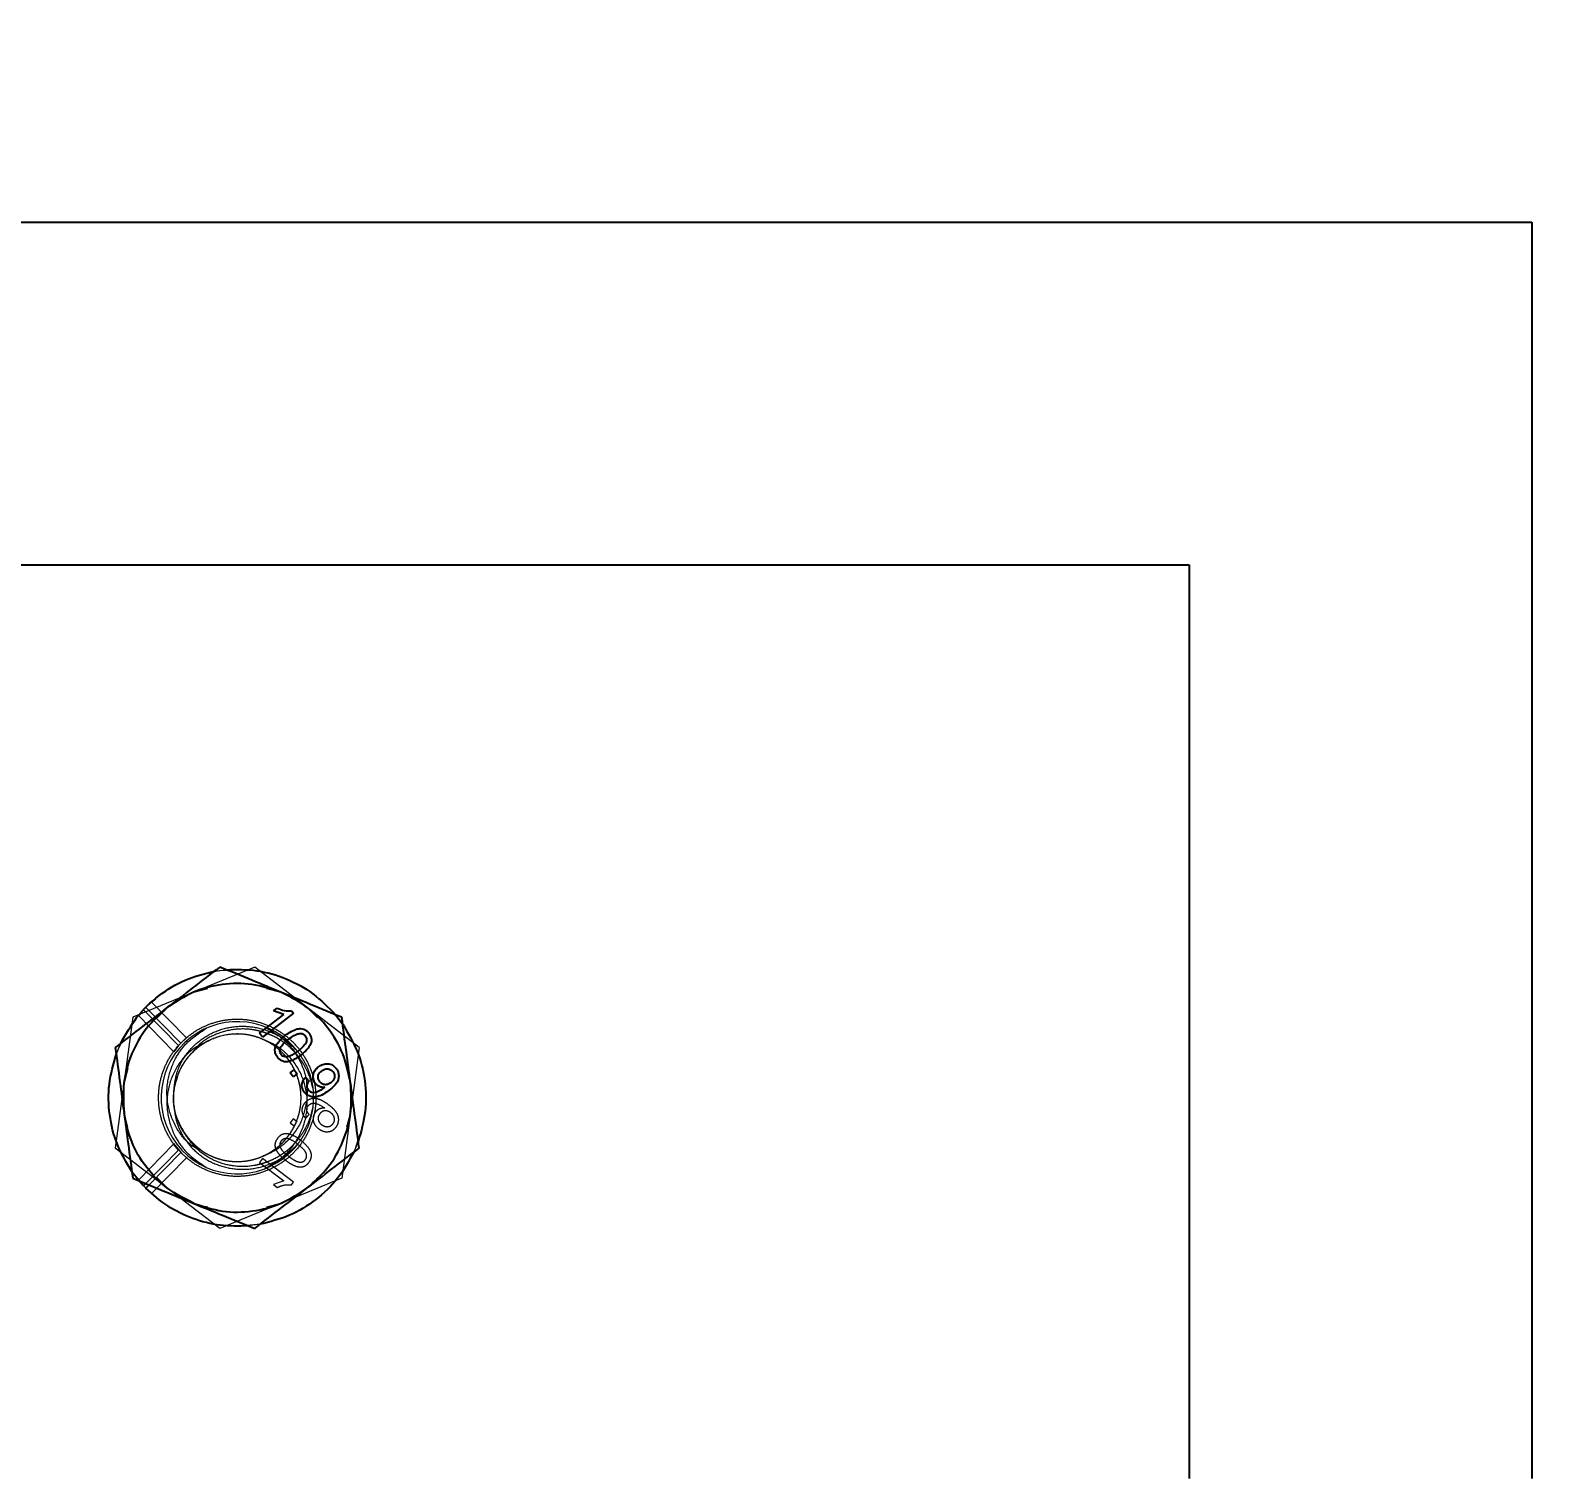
# Model space of a CAD drawing. Header units: millimetres. Extents: x 1293 to 41893, y 1011 to 26911.
# Drawn here: x 11552.3 to 11686, y 7202.8 to 7329.6 of the extents above; entities that cross this region are included whole.
import ezdxf

# ---------------------------------------------------------------- set-up
doc = ezdxf.new("R2010")
doc.units = ezdxf.units.MM
doc.header["$LTSCALE"] = 50
doc.linetypes.add('HIDDEN', pattern=[1.905, 1.27, -0.635])
doc.layers.add('CAPA_1', color=7, linetype='Continuous')
doc.layers.add('MAQUINAS', color=11, linetype='Continuous')
doc.styles.add('SLDTEXTSTYLE0', font='TXT', dxfattribs={"width": 0.75})
doc.dimstyles.new('SLDDIMSTYLE0', dxfattribs={"dimtxt": 100, "dimasz": 100, "dimexe": 0, "dimexo": 0.0625, "dimgap": 25, "dimtad": 2, "dimdec": 0, "dimlfac": 1.5, "dimrnd": 1e-09, "dimzin": 12, "dimdsep": 46, "dimtxsty": 'SLDTEXTSTYLE0', "dimsah": 1, "dimcen": 0.09, "dimadec": 0, "dimazin": 3, "dimtfac": 1, "dimtdec": 0, "dimtofl": 0, "dimtmove": 0, "dimatfit": 3, "dimfxl": 1, "dimfrac": 2, "dimtolj": 1, "dimtzin": 12, "dimarcsym": 0})

# ---------------------------------------------------------------- blocks, each defined once
blk = doc.blocks.new('_D_5')
at = {"layer": 'CAPA_1', "transparency": 16777216}
for p, q in [((11574.4, 7831.18), (17588.06, 7831.18)), ((17538.06, 7831.18), (17538.06, 4708.49)), ((16485.16, 4708.49), (17588.06, 4708.49))]:
    blk.add_line(p, q, dxfattribs=at)
for points in [[(17538.06, 7831.18), (17522.68, 7731.18), (17553.45, 7731.18)], [(17538.06, 4708.49), (17553.45, 4808.49), (17522.68, 4808.49)]]:
    blk.add_solid(points, dxfattribs=at)
at = {"layer": 'CAPA_1', "transparency": 16777216, "insert": (17409.15, 6122.06), "char_height": 100, "attachment_point": 1, "rotation": 90, "style": 'SLDTEXTSTYLE0'}
blk.add_mtext('4684', dxfattribs=at)
blk = doc.blocks.new('_D_15')
at = {"layer": 'CAPA_1', "transparency": 16777216}
for p, q in [((6530.12, 8742.38), (6530.12, 9415.65)), ((16745.16, 6492), (16745.16, 9415.65)), ((6530.12, 9365.65), (16745.16, 9365.65))]:
    blk.add_line(p, q, dxfattribs=at)
for points in [[(6530.12, 9365.65), (6630.12, 9350.26), (6630.12, 9381.03)], [(16745.16, 9365.65), (16645.16, 9381.03), (16645.16, 9350.26)]]:
    blk.add_solid(points, dxfattribs=at)
at = {"layer": 'CAPA_1', "transparency": 16777216, "insert": (11452.92, 9494.55), "char_height": 100, "attachment_point": 1, "style": 'SLDTEXTSTYLE0'}
blk.add_mtext('15323', dxfattribs=at)

msp = doc.modelspace()

# ---------------------------------------------------------------- linework, layer by layer
at = {"layer": 'MAQUINAS', "linetype": 'Continuous', "lineweight": 25}
for p, q in [((11457.0601601, 7312.8435736), (11683.7268267, 7312.8435736)), ((11683.7268267, 7312.8435736), (11683.7268267, 7202.8435736)), ((11451.1092887, 7282.8435736), (11653.7268267, 7282.8435736)), ((11653.7268267, 7282.8435736), (11653.7268267, 7202.8435736)), ((11572.3471309, 7241.8359953), (11574.4616859, 7243.4636933)), ((11575.3285153, 7243.5769087), (11572.614927, 7241.4880993)), ((11573.5795727, 7243.7819405), (11573.9002892, 7244.028815)), ((11574.4616859, 7243.4636933), (11573.5795727, 7243.7819405)), ((11575.1561216, 7243.8008667), (11575.3285153, 7243.5769087)), ((11572.614927, 7241.4880993), (11572.3471309, 7241.8359953)), ((11575.0250916, 7238.3570359), (11575.3729876, 7238.624832)), ((11575.2928877, 7238.00914), (11575.0250916, 7238.3570359)), ((11575.6407836, 7238.276936), (11575.2928877, 7238.00914)), ((11575.3729876, 7238.624832), (11575.6407836, 7238.276936)), ((11576.3823637, 7237.961319), (11576.6849494, 7237.6402027)), ((11577.9944417, 7237.0388996), (11578.0595041, 7237.091579)), ((11562.1951528, 7228.4632985), (11561.7465811, 7228.9697264)), ((11562.1951528, 7228.4632985), (11562.3884346, 7228.6612963)), ((11562.3909845, 7228.260317), (11562.6693261, 7228.5454501))]:
    msp.add_line(p, q, dxfattribs=at)
at = {"layer": 'MAQUINAS', "linetype": 'HIDDEN', "lineweight": 18}
for p, q in [((11571.9181827, 7247.6228082), (11561.2433968, 7243.2202773)), ((11567.8888459, 7247.0998635), (11568.6244944, 7247.2850493)), ((11568.3893219, 7247.2537224), (11569.4281829, 7247.3921073)), ((11568.8461446, 7247.314575), (11569.9689144, 7247.3740415)), ((11581.0682793, 7240.5794379), (11571.9181827, 7247.6228082)), ((11566.5807898, 7245.4215427), (11567.8274423, 7245.7535401)), ((11572.9595445, 7245.7535401), (11574.219562, 7245.4138537)), ((11562.3909845, 7244.0934968), (11562.8797218, 7244.5587791)), ((11562.8797218, 7244.5587791), (11563.2735518, 7244.8483422)), ((11565.9368288, 7241.4270801), (11562.8797218, 7244.5587791)), ((11561.2433968, 7243.2202773), (11559.7187075, 7231.774376)), ((11561.7465811, 7243.3840875), (11564.825721, 7240.229818)), ((11561.8799778, 7243.4828181), (11562.1951528, 7243.8905154)), ((11562.1951528, 7243.8905154), (11565.2522597, 7240.7588164)), ((11565.4443356, 7240.9656453), (11562.3909845, 7244.0934968)), ((11564.2245653, 7244.0265731), (11563.3829114, 7243.187489)), ((11576.493231, 7244.101123), (11577.4040754, 7243.187489)), ((11578.8069716, 7243.6157442), (11579.7408326, 7242.400596)), ((11578.9842112, 7243.4509781), (11579.6234866, 7242.6204906)), ((11559.7986041, 7239.9796512), (11560.1981897, 7240.9485237)), ((11559.9441828, 7240.3326349), (11560.4768982, 7241.3960519)), ((11565.2522597, 7240.7588164), (11564.8351616, 7240.1890732)), ((11565.9368288, 7241.4270801), (11565.4443356, 7240.9656453)), ((11566.0493115, 7241.5053336), (11565.9368288, 7241.4270801)), ((11568.3858729, 7241.3876672), (11568.258144, 7241.3216555)), ((11574.6118754, 7241.3170203), (11574.4599852, 7241.4597177)), ((11581.0682793, 7240.5794379), (11579.54359, 7229.1335366)), ((11559.6900502, 7239.5061077), (11559.8685125, 7240.1491578)), ((11560.8168602, 7238.7429581), (11560.4810521, 7237.4973266)), ((11579.9701266, 7238.7429581), (11580.2759677, 7237.5945223)), ((11576.8319158, 7234.5717367), (11577.0029737, 7235.3104701)), ((11577.9944417, 7235.3149143), (11578.0595041, 7235.2622349)), ((11560.8168602, 7233.6108558), (11560.4810286, 7234.8719062)), ((11575.2928877, 7234.3446739), (11575.0250916, 7233.996778)), ((11575.0250916, 7233.996778), (11575.3729876, 7233.7289819)), ((11575.6407836, 7234.0768778), (11575.2928877, 7234.3446739)), ((11576.3823637, 7234.3924949), (11576.6849494, 7234.7136112)), ((11580.3059347, 7234.8564872), (11579.9701266, 7233.6108558)), ((11565.874019, 7232.961592), (11566.1913139, 7232.5190956)), ((11580.9883828, 7232.3741627), (11580.5887971, 7231.4052902)), ((11581.1085682, 7232.8984468), (11580.7572637, 7231.8137698)), ((11568.8688041, 7224.7310057), (11559.7187075, 7231.774376)), ((11561.7465811, 7228.9697264), (11564.825721, 7232.1239959)), ((11562.3884346, 7228.6612963), (11565.2522597, 7231.5949975)), ((11565.4443356, 7231.3881686), (11562.6693261, 7228.5454501)), ((11564.8026573, 7232.1630695), (11565.5473008, 7231.3004024)), ((11565.2522597, 7231.5949975), (11564.825721, 7232.1239959)), ((11574.2355891, 7230.7680204), (11574.660821, 7231.0717543)), ((11580.6740711, 7231.6120533), (11580.3160689, 7230.9673646)), ((11562.4508586, 7228.2117789), (11561.1431676, 7229.7714247)), ((11561.7465811, 7228.9697264), (11561.1635002, 7229.7333233)), ((11565.9368288, 7230.9267338), (11562.8797218, 7227.7950348)), ((11572.614927, 7230.8657145), (11572.3471309, 7230.5178186)), ((11572.3471309, 7230.5178186), (11574.4616859, 7228.8901206)), ((11575.3285153, 7228.7769052), (11572.614927, 7230.8657145)), ((11564.2937558, 7228.2526908), (11563.3829114, 7229.1663249)), ((11579.54359, 7229.1335366), (11568.8688041, 7224.7310057)), ((11574.4616859, 7228.8901206), (11573.5795727, 7228.5718734)), ((11573.5795727, 7228.5718734), (11573.9002892, 7228.3249989)), ((11575.1561216, 7228.5529472), (11575.3285153, 7228.7769052)), ((11574.206197, 7226.9322711), (11572.9595445, 7226.6002738)), ((11572.4615175, 7225.1197214), (11570.9194756, 7224.9721302)), ((11572.3976649, 7225.1000915), (11571.358804, 7224.9617065)), ((11683.7268267, 7109.5102403), (11683.7268267, 7202.8435736))]:
    msp.add_line(p, q, dxfattribs=at)
msp.add_arc((11570.3934934, 7236.1769069), 6.6666667, 37.587605897, 307.587605897, dxfattribs=at)
at = {"layer": 'MAQUINAS', "linetype": 'Continuous', "lineweight": 25}
for points in [[(11560.1981897, 7240.9485237), (11560.6335157, 7241.7334687), (11561.5041677, 7243.3033588), (11563.4701112, 7245.171126), (11565.7787199, 7246.5937343), (11567.5191212, 7247.0337264), (11568.3893219, 7247.2537224)], [(11569.4281829, 7247.3921073), (11570.3256282, 7247.4075765), (11572.1205189, 7247.4385147), (11574.7210245, 7246.6698413), (11577.1073438, 7245.3818317), (11578.3585887, 7244.094596), (11578.9842112, 7243.4509781)], [(11574.206197, 7245.4215427), (11573.3737638, 7245.6934749), (11571.7088973, 7246.2373392), (11569.0597808, 7246.1891388), (11566.4904219, 7245.5421948), (11565.0259778, 7244.5814803), (11564.2937558, 7244.101123)], [(11580.3059347, 7237.4973266), (11580.1252182, 7238.354201), (11579.7637853, 7240.0679499), (11578.3974842, 7242.3380519), (11576.5525349, 7244.23971), (11574.9883096, 7245.0275985), (11574.206197, 7245.4215427)], [(11564.2937558, 7244.101123), (11563.642039, 7243.5161808), (11562.3386054, 7242.3462963), (11561.05579, 7240.0279938), (11560.3313804, 7237.4793918), (11560.4311616, 7235.7307888), (11560.4810521, 7234.8564872)], [(11579.6234866, 7242.6204906), (11580.0856059, 7241.8510147), (11581.0098446, 7240.3120629), (11581.6444067, 7237.6756223), (11581.7221173, 7234.9650044), (11581.2329609, 7233.2377766), (11580.9883828, 7232.3741627)], [(11561.1635002, 7229.7333233), (11560.7013809, 7230.5027992), (11559.7771422, 7232.041751), (11559.1425801, 7234.6781916), (11559.0648695, 7237.3888095), (11559.5540259, 7239.1160373), (11559.7986041, 7239.9796512)], [(11576.493231, 7228.2526908), (11577.1449478, 7228.8376331), (11578.4483814, 7230.0075176), (11579.7311969, 7232.32582), (11580.4556064, 7234.8744221), (11580.3558252, 7236.6230251), (11580.3059347, 7237.4973266)], [(11566.5807898, 7226.9322711), (11565.7986772, 7227.3262154), (11564.2344519, 7228.1141039), (11562.3895026, 7230.015762), (11561.0232015, 7232.285864), (11560.6617686, 7233.9996128), (11560.4810521, 7234.8564872)], [(11580.5887971, 7231.4052902), (11580.1534711, 7230.6203452), (11579.2828191, 7229.0504551), (11577.3168756, 7227.1826879), (11575.0082669, 7225.7600796), (11573.2678656, 7225.3200875), (11572.3976649, 7225.1000915)], [(11571.358804, 7224.9617065), (11570.5346298, 7224.9428551), (11568.8862814, 7224.9051521), (11566.4803318, 7225.5383283), (11564.2375435, 7226.6150857), (11563.0065041, 7227.7119066), (11562.3909845, 7228.260317)], [(11566.5807898, 7226.9322711), (11567.413223, 7226.660339), (11569.0780895, 7226.1164747), (11571.727206, 7226.1646751), (11574.2965649, 7226.811619), (11575.761009, 7227.7723336), (11576.493231, 7228.2526908)]]:
    msp.add_open_spline(points, degree=3, dxfattribs=at)
for points, knots in [([(11568.8688041, 7247.6228082), (11568.0691424, 7247.0072613), (11566.568194, 7245.8518926), (11565.0180351, 7244.6586437), (11564.2937558, 7244.101123)], [0, 0, 0, 0, 0.5327709195, 1, 1, 1, 1]), ([(11574.206197, 7245.4215427), (11573.3612304, 7245.7700267), (11571.552767, 7246.5158792), (11569.8017141, 7247.2380543), (11568.8688041, 7247.6228082)], [0, 0, 0, 0, 0.4672290805, 1, 1, 1, 1]), ([(11579.54359, 7243.2202773), (11578.61068, 7243.6050311), (11576.8596271, 7244.3272062), (11575.0511637, 7245.0730587), (11574.206197, 7245.4215427)], [0, 0, 0, 0, 0.5327709195, 1, 1, 1, 1]), ([(11564.2937558, 7244.101123), (11563.5694765, 7243.5436024), (11562.0193175, 7242.3503535), (11560.5183691, 7241.1949847), (11559.7187075, 7240.5794379)], [0, 0, 0, 0, 0.4672290805, 1, 1, 1, 1]), ([(11573.9002892, 7244.028815), (11574.1011689, 7243.9422677), (11574.5022338, 7243.7694725), (11574.9384107, 7243.790414), (11575.1561216, 7243.8008667)], [0, 0, 0, 0, 0.5008657323, 1, 1, 1, 1]), ([(11580.3059347, 7237.4973266), (11580.1852473, 7238.4033312), (11579.9269429, 7240.3424327), (11579.6768384, 7242.2199765), (11579.54359, 7243.2202773)], [0, 0, 0, 0, 0.4672290805, 1, 1, 1, 1]), ([(11574.6227294, 7241.6485375), (11574.7793943, 7241.7625139), (11575.0923377, 7241.9901856), (11575.5436953, 7242.1966551), (11575.9312146, 7242.2485662), (11576.2213882, 7242.1992668), (11576.476449, 7242.0574458), (11576.6037713, 7241.9108164), (11576.6674957, 7241.837429)], [0, 0, 0, 0, 0.2504817087, 0.5003455958, 0.6317049057, 0.7502211388, 0.8749866995, 1, 1, 1, 1]), ([(11574.8916126, 7241.3014784), (11575.0443518, 7241.4126885), (11575.2734473, 7241.5794939), (11575.6091283, 7241.7603706), (11575.7949343, 7241.7988445), (11575.887715, 7241.8180562)], [0, 0, 0, 0, 0.5003723119, 0.7505151407, 1, 1, 1, 1]), ([(11575.887715, 7241.8180562), (11575.9322118, 7241.8164463), (11576.0211767, 7241.8132276), (11576.1491911, 7241.7718283), (11576.2642357, 7241.701425), (11576.3223819, 7241.6339575), (11576.3514603, 7241.6002177)], [0, 0, 0, 0, 0.2501584562, 0.5001555724, 0.7500324303, 1, 1, 1, 1]), ([(11576.6674957, 7241.837429), (11576.7217034, 7241.7567672), (11576.8300745, 7241.5955097), (11576.9038843, 7241.3088636), (11576.8801709, 7241.0141647), (11576.6326405, 7240.4824365), (11576.2597169, 7240.1637354), (11575.9617097, 7239.9090578)], [0, 0, 0, 0, 0.12537334802, 0.25064373861, 0.37569751501, 0.50111317472, 1, 1, 1, 1]), ([(11559.7187075, 7240.5794379), (11559.8519559, 7239.5791371), (11560.1020603, 7237.7015933), (11560.3603648, 7235.7624918), (11560.4810521, 7234.8564872)], [0, 0, 0, 0, 0.5327709195, 1, 1, 1, 1]), ([(11573.9191178, 7239.7218401), (11573.8401359, 7239.8438028), (11573.7215118, 7240.0269805), (11573.6900958, 7240.2795923), (11573.6939438, 7240.4232119), (11573.7073362, 7240.4938747), (11573.7140323, 7240.5292055)], [0, 0, 0, 0, 0.4987953461, 0.7491482596, 0.8745764119, 1, 1, 1, 1]), ([(11573.7140323, 7240.5292055), (11573.7586378, 7240.6431323), (11573.847914, 7240.8711521), (11574.1532147, 7241.2583351), (11574.4349315, 7241.4924632), (11574.6227294, 7241.6485375)], [0, 0, 0, 0, 0.249753552, 0.499871473, 1, 1, 1, 1]), ([(11574.2322241, 7239.9628565), (11574.1952534, 7240.0226013), (11574.1212916, 7240.1421239), (11574.1140578, 7240.3565989), (11574.1618938, 7240.5617749), (11574.3980383, 7240.9114773), (11574.6722684, 7241.1281622), (11574.8916126, 7241.3014784)], [0, 0, 0, 0, 0.1246963828, 0.2494616582, 0.3744323466, 0.4996371137, 1, 1, 1, 1]), ([(11576.3514603, 7241.6002177), (11576.3889698, 7241.5406584), (11576.463987, 7241.4215426), (11576.4752591, 7241.2062647), (11576.4236728, 7241.0013955), (11576.1913712, 7240.648679), (11575.9155924, 7240.431505), (11575.6950008, 7240.2577906)], [0, 0, 0, 0, 0.1247447425, 0.2494837578, 0.3744708184, 0.4996480989, 1, 1, 1, 1]), ([(11575.9617097, 7239.9090578), (11575.8052421, 7239.7950803), (11575.4926843, 7239.5674001), (11575.0453065, 7239.3640692), (11574.6591105, 7239.3102948), (11574.3681084, 7239.3567122), (11574.1096822, 7239.5017297), (11573.9826794, 7239.6484236), (11573.9191178, 7239.7218401)], [0, 0, 0, 0, 0.2504758129, 0.50034735438, 0.62576834083, 0.75017618309, 0.87496969665, 1, 1, 1, 1]), ([(11575.6950008, 7240.2577906), (11575.4713566, 7240.0898913), (11575.1917563, 7239.8799833), (11574.7932157, 7239.7426537), (11574.5825822, 7239.7473587), (11574.3777039, 7239.810751), (11574.2807034, 7239.9121693), (11574.2322241, 7239.9628565)], [0, 0, 0, 0, 0.5004095025, 0.6256126137, 0.7505796735, 0.875343692, 1, 1, 1, 1]), ([(11577.5074458, 7238.8827647), (11577.6286434, 7238.9635006), (11577.8112403, 7239.0851377), (11578.0952018, 7239.1524718), (11578.314117, 7239.1586482), (11578.5275762, 7239.1195424), (11578.7989749, 7239.0105365), (11578.9484512, 7238.8510362), (11579.0483701, 7238.7444167)], [0, 0, 0, 0, 0.2498688585, 0.3764535287, 0.5003476657, 0.6272386366, 0.7508240847, 1, 1, 1, 1]), ([(11576.2635887, 7236.6761198), (11576.1976059, 7236.7764766), (11576.0983864, 7236.9273849), (11576.0477026, 7237.1628949), (11576.0473573, 7237.4014878), (11576.1426621, 7237.6943131), (11576.3023791, 7237.8722234), (11576.3823637, 7237.961319)], [0, 0, 0, 0, 0.24985949056, 0.37571839091, 0.50048100198, 0.74984623285, 1, 1, 1, 1]), ([(11577.2268181, 7237.4400821), (11577.1879601, 7237.496743), (11577.1102703, 7237.6100264), (11577.0451829, 7237.8064107), (11577.023921, 7238.0118933), (11577.0478779, 7238.216928), (11577.1121278, 7238.4141052), (11577.2479801, 7238.6547869), (11577.4038681, 7238.7917568), (11577.5074458, 7238.8827647)], [0, 0, 0, 0, 0.1250740585, 0.2500636243, 0.3732612247, 0.5001992382, 0.6242961009, 0.7503685137, 1, 1, 1, 1]), ([(11577.6215185, 7237.575099), (11577.5719745, 7237.6507777), (11577.4977437, 7237.7641652), (11577.4650228, 7237.9424987), (11577.4711153, 7238.0772984), (11577.5062876, 7238.208127), (11577.5880933, 7238.3696515), (11577.6894418, 7238.4603788), (11577.7567599, 7238.5206421)], [0, 0, 0, 0, 0.2495205461, 0.3738507837, 0.4998887841, 0.6240955932, 0.7503154422, 1, 1, 1, 1]), ([(11577.7567599, 7238.5206421), (11577.8365098, 7238.5739978), (11577.9957997, 7238.6805687), (11578.2411109, 7238.7180132), (11578.4300213, 7238.6918906), (11578.6109734, 7238.6238009), (11578.7097696, 7238.5199987), (11578.77627, 7238.4501287)], [0, 0, 0, 0, 0.2502503989, 0.4998417518, 0.6295762977, 0.7506653539, 1, 1, 1, 1]), ([(11579.0483701, 7238.7444167), (11579.1007879, 7238.6654813), (11579.2056078, 7238.5076343), (11579.2750631, 7238.2287519), (11579.2763148, 7237.9436709), (11579.1726386, 7237.5772177), (11578.8853997, 7237.1888917), (11578.5922241, 7236.9528217), (11578.4452586, 7236.8344826)], [0, 0, 0, 0, 0.1250635897, 0.2500895576, 0.3751100052, 0.5001693996, 0.7494409524, 1, 1, 1, 1]), ([(11578.77627, 7238.4501287), (11578.8252479, 7238.3719861), (11578.8984419, 7238.2552074), (11578.9181261, 7238.0714325), (11578.9007296, 7237.9353892), (11578.8548427, 7237.804918), (11578.7602813, 7237.6471879), (11578.6557148, 7237.5569761), (11578.5862403, 7237.497039)], [0, 0, 0, 0, 0.2490168506, 0.3721383925, 0.4993654558, 0.6235619335, 0.7498926933, 1, 1, 1, 1]), ([(11578.4452586, 7236.8344826), (11578.2788994, 7236.7131442), (11577.9467464, 7236.4708797), (11577.4626219, 7236.2635778), (11577.0483654, 7236.2302963), (11576.7432759, 7236.2949343), (11576.4684518, 7236.4433582), (11576.3318955, 7236.5985109), (11576.2635887, 7236.6761198)], [0, 0, 0, 0, 0.2504849429, 0.5001185141, 0.6278991852, 0.7500923696, 0.8749936752, 1, 1, 1, 1]), ([(11576.6849494, 7237.6402027), (11576.6358457, 7237.5818399), (11576.5471643, 7237.4764364), (11576.4809517, 7237.3138052), (11576.4726663, 7237.1827233), (11576.491793, 7237.0805284), (11576.5303229, 7236.9835163), (11576.570444, 7236.9273028), (11576.5905032, 7236.8991979)], [0, 0, 0, 0, 0.2764767993, 0.4993179598, 0.6237184282, 0.7494961879, 0.8747561628, 1, 1, 1, 1]), ([(11576.5905032, 7236.8991979), (11576.6347134, 7236.8499506), (11576.7230966, 7236.751497), (11576.9039066, 7236.6629115), (11577.1023023, 7236.6322192), (11577.4914737, 7236.719301), (11577.7709872, 7236.8969109), (11577.9944417, 7237.0388996)], [0, 0, 0, 0, 0.1252073258, 0.2503100191, 0.3753386279, 0.5006201474, 1, 1, 1, 1]), ([(11578.0595041, 7237.091579), (11577.9810048, 7237.0885179), (11577.8235129, 7237.0823766), (11577.5952221, 7237.1505329), (11577.3841947, 7237.2628683), (11577.2791987, 7237.381099), (11577.2268181, 7237.4400821)], [0, 0, 0, 0, 0.24894317678, 0.49945029469, 0.7502849385, 1, 1, 1, 1]), ([(11578.5862403, 7237.497039), (11578.5104896, 7237.4458975), (11578.3958764, 7237.3685188), (11578.2190359, 7237.3201143), (11578.0813183, 7237.3135439), (11577.9474868, 7237.3373017), (11577.7774029, 7237.4072088), (11577.6839962, 7237.5078094), (11577.6215185, 7237.575099)], [0, 0, 0, 0, 0.2499764907, 0.3782221671, 0.5003423322, 0.6274524307, 0.7508110927, 1, 1, 1, 1]), ([(11581.0682793, 7231.774376), (11580.935031, 7232.7746767), (11580.6849265, 7234.6522206), (11580.426622, 7236.591322), (11580.3059347, 7237.4973266)], [0, 0, 0, 0, 0.5327709195, 1, 1, 1, 1]), ([(11560.4810521, 7234.8564872), (11560.6017395, 7233.9504826), (11560.860044, 7232.0113812), (11561.1101484, 7230.1338374), (11561.2433968, 7229.1335366)], [0, 0, 0, 0, 0.4672290805, 1, 1, 1, 1]), ([(11576.493231, 7228.2526908), (11577.2175104, 7228.8102115), (11578.7676693, 7230.0034604), (11580.2686177, 7231.1588291), (11581.0682793, 7231.774376)], [0, 0, 0, 0, 0.4672290805, 1, 1, 1, 1]), ([(11561.2433968, 7229.1335366), (11562.1763069, 7228.7487827), (11563.9273597, 7228.0266076), (11565.7358231, 7227.2807551), (11566.5807898, 7226.9322711)], [0, 0, 0, 0, 0.5327709195, 1, 1, 1, 1]), ([(11571.9181827, 7224.7310057), (11572.7178444, 7225.3465525), (11574.2187928, 7226.5019213), (11575.7689517, 7227.6951702), (11576.493231, 7228.2526908)], [0, 0, 0, 0, 0.5327709195, 1, 1, 1, 1]), ([(11566.5807898, 7226.9322711), (11567.4257565, 7226.5837872), (11569.2342198, 7225.8379346), (11570.9852727, 7225.1157596), (11571.9181827, 7224.7310057)], [0, 0, 0, 0, 0.46722908045, 1, 1, 1, 1])]:
    msp.add_open_spline(points, degree=3, knots=knots, dxfattribs=at)
at = {"layer": 'MAQUINAS', "linetype": 'HIDDEN', "lineweight": 18}
for points in [[(11564.825721, 7232.1239959), (11564.5861662, 7232.4947189), (11564.1070565, 7233.2361651), (11563.674204, 7234.4962947), (11563.4735612, 7235.8074858), (11563.5311251, 7237.1351161), (11563.83979, 7238.4267696), (11564.3895514, 7239.6359583), (11565.1598501, 7240.7179901), (11566.1224778, 7241.6331758), (11567.2420373, 7242.3478687), (11568.4773976, 7242.8358124), (11569.7831638, 7243.0790763), (11571.1113565, 7243.0687222), (11572.4131715, 7242.8051303), (11573.6407741, 7242.2979863), (11574.7490563, 7241.5659251), (11575.6972946, 7240.635846), (11576.4506463, 7239.5419245), (11576.9814298, 7238.3243564), (11577.2701414, 7237.027881), (11577.3061727, 7235.7001367), (11577.0881996, 7234.3899112), (11576.6242316, 7233.1453485), (11575.9313166, 7232.0121791), (11575.0349173, 7231.0320426), (11573.9679653, 7230.240948), (11572.7696885, 7229.6679859), (11571.4840318, 7229.3341271), (11570.1585548, 7229.2519472), (11568.8407731, 7229.4233158), (11567.5835442, 7229.8462283), (11566.4165094, 7230.4891262), (11565.7683936, 7231.0884878), (11565.4443356, 7231.3881686)], [(11565.9685042, 7232.7707312), (11565.5892079, 7233.4010804), (11564.8306152, 7234.6617789), (11564.7201317, 7236.9224387), (11565.4249992, 7239.0323672), (11566.8992349, 7240.7175537), (11568.901967, 7241.7087948), (11571.1327013, 7241.8585726), (11573.2506473, 7241.1431755), (11574.9336892, 7239.671764), (11575.9254915, 7237.6682648), (11576.075169, 7235.4377749), (11575.3596122, 7233.3196182), (11573.8889396, 7231.6371744), (11571.8826444, 7230.6431906), (11569.6625994, 7230.5016409), (11567.5054594, 7231.1868682), (11566.4808226, 7232.2427768), (11565.9685042, 7232.7707312)], [(11575.6763041, 7240.2433987), (11575.9236085, 7239.8815399), (11576.4182173, 7239.1578222), (11576.8682499, 7237.915659), (11577.1010334, 7236.6151551), (11577.0355172, 7235.7410197), (11577.0027592, 7235.303952)], [(11565.9685042, 7232.7707312), (11565.7613571, 7233.0738314), (11565.3470628, 7233.680032), (11564.9701063, 7234.720493), (11564.7751222, 7235.8098214), (11564.8299998, 7236.5420149), (11564.8574386, 7236.9081117)]]:
    msp.add_open_spline(points, degree=3, dxfattribs=at)
for points, knots in [([(11567.3400571, 7231.5066359), (11567.0443871, 7231.640792), (11566.096689, 7232.0707967), (11564.9859124, 7233.5096224), (11564.2103851, 7235.5031284), (11564.2039438, 7237.6576487), (11564.8374369, 7239.4869595), (11565.968885, 7241.1254432), (11567.0342563, 7241.8368141), (11567.6726192, 7242.2630624)], [0, 0, 0, 0, 0.0732264458, 0.2347095543, 0.3940996143, 0.5545736246, 0.7120391063, 0.8274559062, 1, 1, 1, 1]), ([(11564.8574386, 7236.9081117), (11564.9004936, 7237.2997984), (11564.9855465, 7238.0735573), (11565.4973, 7239.3899002), (11566.4406348, 7240.7060144), (11567.9012711, 7241.790807), (11569.5685114, 7242.389157), (11571.3345772, 7242.5068803), (11573.0627985, 7242.1199957), (11574.5647218, 7241.3485733), (11575.3301099, 7240.5875973), (11575.6763041, 7240.2433987)], [0, 0, 0, 0, 0.0816770766, 0.1613492894, 0.2910353615, 0.4131480043, 0.5342211749, 0.6547649167, 0.7763458983, 0.8988385446, 1, 1, 1, 1]), ([(11565.9685042, 7232.7707312), (11566.1326377, 7232.5744897), (11566.5427059, 7232.0842037), (11567.1401368, 7231.6168407), (11567.6869255, 7231.2873908), (11568.0715155, 7231.0908901), (11568.5602992, 7230.8917499), (11568.9293445, 7230.7841378), (11569.1317764, 7230.7371796), (11569.1321013, 7230.7371043), (11569.1325842, 7230.7369923), (11569.133459, 7230.7367896), (11569.1350608, 7230.7364188), (11569.1380475, 7230.7357284), (11569.143784, 7230.7344067), (11569.1553145, 7230.7317664), (11569.1800123, 7230.7261816), (11569.2372486, 7230.7135941), (11569.4136935, 7230.6773592), (11570.0152012, 7230.5812466), (11570.6974893, 7230.5783788), (11571.3597282, 7230.6735507), (11571.7398727, 7230.7517939), (11572.1657204, 7230.8742414), (11572.541994, 7231.0183281), (11572.7703937, 7231.1231003), (11572.9991482, 7231.2351828), (11573.2898699, 7231.394618), (11573.6892332, 7231.6605646), (11574.0643455, 7231.9597847), (11574.3940297, 7232.2726235), (11574.7151225, 7232.6295658), (11575.0436114, 7233.0647019), (11575.2963244, 7233.4897425), (11575.436239, 7233.7766367), (11575.5419732, 7234.008212), (11575.6656806, 7234.315891), (11575.8058711, 7234.7749503), (11575.9061792, 7235.2443793), (11575.9692888, 7235.7480839), (11575.9850513, 7236.2510536), (11575.9567822, 7236.7159749), (11575.9026031, 7237.1137976), (11575.8443382, 7237.3990446), (11575.8018525, 7237.5677741), (11575.7456628, 7237.7787834), (11575.6474693, 7238.0886384), (11575.4740877, 7238.5073958), (11575.292116, 7238.8664321), (11575.1122546, 7239.1687968), (11574.8232925, 7239.595728), (11574.3640141, 7240.1387946), (11573.6978377, 7240.7059414), (11573.0378309, 7241.1116845), (11572.4226263, 7241.3915473), (11571.8368416, 7241.5833331), (11571.2460794, 7241.7059428), (11570.6451308, 7241.7660718), (11569.6080361, 7241.7587078), (11568.1286606, 7241.4040818), (11566.51097, 7240.3348485), (11565.2993123, 7238.7855162), (11565.0047301, 7237.533914), (11564.8574386, 7236.9081117)], [0, 0, 0, 0, 0.0250183495, 0.0625054019, 0.0734573793, 0.0875362289, 0.1047409176, 0.1250701816, 0.1250803608, 0.1250883985, 0.1251028383, 0.1251289007, 0.1251763237, 0.1252638238, 0.1254290538, 0.1257527418, 0.1264220651, 0.1279084468, 0.1314911091, 0.1440580267, 0.1875385462, 0.1974735892, 0.2095664018, 0.225509302, 0.2408045393, 0.2489692385, 0.250105622, 0.2657484552, 0.2813911904, 0.2970338279, 0.3126763679, 0.3258384216, 0.344007387, 0.3659743409, 0.374124139, 0.3752533996, 0.3909020107, 0.4065504228, 0.4221986371, 0.4378466547, 0.4561989614, 0.4713844642, 0.4834020172, 0.4954853425, 0.4998684446, 0.5004379054, 0.5168674128, 0.5316457338, 0.5447725656, 0.5562476396, 0.5660707213, 0.5952357853, 0.6255591059, 0.6513478295, 0.670842679, 0.691621488, 0.7115649451, 0.7298045648, 0.7506541574, 0.8129902502, 0.8753265879, 0.9376631711, 1, 1, 1, 1]), ([(11577.0027592, 7237.0498619), (11576.9259334, 7237.3612003), (11576.77227, 7237.9839248), (11576.4082129, 7238.779903), (11575.9856806, 7239.4803773), (11575.4941704, 7240.1154786), (11574.7086255, 7240.8876145), (11573.8906043, 7241.421178), (11573.1662403, 7241.7447017), (11572.7630722, 7241.8949524), (11572.3212886, 7242.025086), (11571.4649914, 7242.2033754), (11570.171517, 7242.2405964), (11568.5365333, 7241.8083327), (11567.2165741, 7241.0768469), (11566.6458791, 7240.3693668), (11566.4340842, 7240.1068086)], [0, 0, 0, 0, 0.0699532523, 0.1399172063, 0.1901926773, 0.2485512473, 0.314879844, 0.4302467614, 0.4592136409, 0.4882059047, 0.524206111, 0.5597319942, 0.6792737513, 0.802425312, 0.9266766097, 1, 1, 1, 1]), ([(11572.7903082, 7242.3978171), (11573.4814146, 7241.9835545), (11574.6701275, 7241.2710169), (11575.9137631, 7239.5254745), (11576.5188314, 7237.8507629), (11576.5030338, 7236.6863022), (11576.4973326, 7236.2660609)], [0, 0, 0, 0, 0.3146952275, 0.5412802635, 0.8344529944, 1, 1, 1, 1]), ([(11568.0123717, 7241.1946376), (11567.4786354, 7240.9654892), (11566.2845873, 7240.4528499), (11564.9783284, 7238.8555054), (11564.2124239, 7236.847644), (11564.2034025, 7234.6969728), (11564.8375365, 7232.8667059), (11565.9688504, 7231.2284223), (11567.0342433, 7230.5170192), (11567.6726192, 7230.0907515)], [0, 0, 0, 0, 0.1234541451, 0.2761854663, 0.4269371746, 0.578714087, 0.7276455219, 0.836807158, 1, 1, 1, 1]), ([(11572.7903082, 7229.9559968), (11573.4805187, 7230.3702328), (11574.6676907, 7231.0827246), (11575.9212085, 7232.8285606), (11576.5057157, 7234.5538148), (11576.5650698, 7236.4860901), (11576.0580857, 7238.3882355), (11574.9439628, 7239.9038542), (11573.7315941, 7240.8304285), (11573.0255725, 7241.1266696), (11572.6725527, 7241.2747939)], [0, 0, 0, 0, 0.1658148828, 0.2852039547, 0.4396784994, 0.5380553636, 0.6848651292, 0.841009299, 0.920502639, 1, 1, 1, 1]), ([(11564.8574386, 7235.4457022), (11564.9004939, 7235.0540139), (11564.9855474, 7234.2802532), (11565.4973022, 7232.9639095), (11566.4406377, 7231.6477967), (11567.9012739, 7230.5630054), (11569.5685139, 7229.9646565), (11571.334579, 7229.8469338), (11573.0627996, 7230.2338186), (11574.5647223, 7231.005241), (11575.33011, 7231.7662167), (11575.6763041, 7232.1104152)], [0, 0, 0, 0, 0.08167741227, 0.1613496543, 0.29103561762, 0.41314821792, 0.53422134353, 0.65476504321, 0.77634598411, 0.89883858759, 1, 1, 1, 1]), ([(11577.0027592, 7235.303952), (11576.9259334, 7234.9926136), (11576.77227, 7234.3698891), (11576.4082129, 7233.5739108), (11575.9856806, 7232.8734366), (11575.4941704, 7232.2383352), (11574.7086257, 7231.4661996), (11573.8906035, 7230.932635), (11573.166241, 7230.609113), (11572.7630692, 7230.4588583), (11572.3213029, 7230.328743), (11571.4648872, 7230.150328), (11570.1730219, 7230.114812), (11568.5309125, 7230.5395256), (11567.0276129, 7231.4157633), (11566.3216518, 7232.3189328), (11565.9685042, 7232.7707312)], [0, 0, 0, 0, 0.0665558736, 0.1331219292, 0.1809557008, 0.2364800043, 0.2995872588, 0.4093512186, 0.4369112805, 0.464495494, 0.4987472993, 0.5325478177, 0.6462838603, 0.7634543911, 0.8816712488, 1, 1, 1, 1]), ([(11576.4973326, 7236.087753), (11576.3652073, 7235.3946128), (11576.0913129, 7233.957741), (11574.9391694, 7232.4503145), (11573.7324491, 7231.5233221), (11573.0258575, 7231.2271232), (11572.6725527, 7231.07902)], [0, 0, 0, 0, 0.3159019835, 0.6548613522, 0.8274263116, 1, 1, 1, 1]), ([(11577.0027592, 7235.303952), (11576.9214359, 7234.8755414), (11576.7587889, 7234.0187178), (11576.3396383, 7233.1227764), (11576.0006008, 7232.5656382), (11575.8169835, 7232.2954696), (11575.6204891, 7232.0346406), (11575.4527215, 7231.8331905), (11575.2924498, 7231.6539635), (11574.9943803, 7231.337317), (11574.6935462, 7231.0878089), (11574.4599852, 7230.8940962)], [0, 0, 0, 0, 0.2499524858, 0.4999064461, 0.5624712669, 0.625034693, 0.6875967443, 0.7501574405, 0.7756706833, 0.8258355345, 1, 1, 1, 1]), ([(11576.2635887, 7235.677694), (11576.1976059, 7235.5773373), (11576.0983864, 7235.426429), (11576.0477026, 7235.190919), (11576.0473573, 7234.9523261), (11576.1426621, 7234.6595008), (11576.3023791, 7234.4815905), (11576.3823637, 7234.3924949)], [0, 0, 0, 0, 0.2498594906, 0.3757183909, 0.500481002, 0.7498462328, 1, 1, 1, 1]), ([(11576.2635887, 7235.677694), (11576.1976092, 7235.5773368), (11576.0983316, 7235.426332), (11576.0476765, 7235.1908033), (11576.0474014, 7234.9522163), (11576.1426596, 7234.6595004), (11576.3023783, 7234.4815903), (11576.3823637, 7234.3924949)], [0, 0, 0, 0, 0.2498591948, 0.3759561592, 0.5004815934, 0.749846529, 1, 1, 1, 1]), ([(11578.4452586, 7235.5193312), (11578.2788991, 7235.6406695), (11577.9467455, 7235.8829335), (11577.4625162, 7236.0902847), (11577.0482411, 7236.1235113), (11576.7431732, 7236.0588231), (11576.4684515, 7235.9104558), (11576.3318954, 7235.755303), (11576.2635887, 7235.677694)], [0, 0, 0, 0, 0.2504849259, 0.5001184801, 0.6280398823, 0.7500923866, 0.8749936837, 1, 1, 1, 1]), ([(11576.6849494, 7234.7136112), (11576.6357926, 7234.7720049), (11576.5471009, 7234.8773624), (11576.4807683, 7235.0402857), (11576.4729652, 7235.1709913), (11576.4965946, 7235.3082721), (11576.5529841, 7235.3961475), (11576.5905032, 7235.454616)], [0, 0, 0, 0, 0.2770742738, 0.4999140274, 0.6248342849, 0.7503808481, 1, 1, 1, 1]), ([(11576.5905032, 7235.454616), (11576.6347134, 7235.5038633), (11576.7230966, 7235.6023169), (11576.9039066, 7235.6909024), (11577.1023023, 7235.7215946), (11577.4914737, 7235.6345129), (11577.7709872, 7235.456903), (11577.9944417, 7235.3149143)], [0, 0, 0, 0, 0.1252073258, 0.2503100191, 0.3753386279, 0.50062014744, 1, 1, 1, 1]), ([(11578.0595041, 7235.2622349), (11577.9808136, 7235.2652925), (11577.8225185, 7235.2714432), (11577.5939856, 7235.2027067), (11577.3833522, 7235.0901566), (11577.2789427, 7234.9724799), (11577.2268181, 7234.9137318)], [0, 0, 0, 0, 0.24954045912, 0.50197970722, 0.75137177366, 1, 1, 1, 1]), ([(11578.5862403, 7234.8567749), (11578.5104895, 7234.9079175), (11578.3959693, 7234.9852349), (11578.21915, 7235.0336755), (11578.0815535, 7235.0402847), (11577.9476127, 7235.0165491), (11577.777491, 7234.9466963), (11577.6839968, 7234.8460036), (11577.6215185, 7234.7787148)], [0, 0, 0, 0, 0.2499766017, 0.3779151287, 0.5003420213, 0.627106401, 0.7508109821, 1, 1, 1, 1]), ([(11579.0483701, 7233.6093972), (11579.1007879, 7233.6883325), (11579.2056078, 7233.8461795), (11579.2750631, 7234.125062), (11579.2763148, 7234.4101429), (11579.1726386, 7234.7765962), (11578.8853997, 7235.1649222), (11578.5922241, 7235.4009922), (11578.4452586, 7235.5193312)], [0, 0, 0, 0, 0.1250635897, 0.2500895576, 0.3751100052, 0.5001693996, 0.7494409524, 1, 1, 1, 1]), ([(11577.2268181, 7234.9137318), (11577.2066506, 7234.8859958), (11577.1663139, 7234.8305217), (11577.1007022, 7234.7099762), (11577.0447035, 7234.54761), (11577.0240419, 7234.341709), (11577.047897, 7234.1366779), (11577.1121862, 7233.939589), (11577.2480655, 7233.6989508), (11577.403866, 7233.5620584), (11577.5074458, 7233.4710492)], [0, 0, 0, 0, 0.0626107389, 0.1252263593, 0.2501941382, 0.3735862588, 0.5002863049, 0.6245798583, 0.750412027, 1, 1, 1, 1]), ([(11577.6215185, 7234.7787148), (11577.5719743, 7234.7030362), (11577.4978072, 7234.5897464), (11577.4650303, 7234.4114358), (11577.4710823, 7234.2767366), (11577.5062388, 7234.1457904), (11577.5880158, 7233.9842384), (11577.6894438, 7233.8934359), (11577.7567599, 7233.8331718)], [0, 0, 0, 0, 0.2495203093, 0.3735284255, 0.4998883672, 0.623789863, 0.7503156792, 1, 1, 1, 1]), ([(11577.7567599, 7233.8331718), (11577.8365097, 7233.7798156), (11577.9957992, 7233.6732438), (11578.2410005, 7233.6358222), (11578.4299113, 7233.6618903), (11578.6108943, 7233.7299368), (11578.7097687, 7233.833817), (11578.77627, 7233.9036852)], [0, 0, 0, 0, 0.250250228, 0.4998414106, 0.6292883971, 0.7506655241, 1, 1, 1, 1]), ([(11578.77627, 7233.9036852), (11578.8252508, 7233.9818275), (11578.8983913, 7234.0985133), (11578.9181172, 7234.2822687), (11578.9007835, 7234.4182031), (11578.8548966, 7234.5487812), (11578.7603743, 7234.7065459), (11578.6557147, 7234.7968379), (11578.5862403, 7234.8567749)], [0, 0, 0, 0, 0.249017166, 0.3718446562, 0.4993648037, 0.6232259432, 0.7498923764, 1, 1, 1, 1]), ([(11573.9191178, 7232.6319738), (11573.8401359, 7232.5100111), (11573.7215118, 7232.3268333), (11573.6900958, 7232.0742215), (11573.6939438, 7231.930602), (11573.7073362, 7231.8599392), (11573.7140323, 7231.8246084)], [0, 0, 0, 0, 0.4987953461, 0.7491482596, 0.8745764119, 1, 1, 1, 1]), ([(11573.9191178, 7232.6319738), (11573.8408148, 7232.5100761), (11573.7232103, 7232.3269959), (11573.6825371, 7232.0378398), (11573.7035337, 7231.895687), (11573.7140323, 7231.8246084)], [0, 0, 0, 0, 0.4990363131, 0.7495101716, 1, 1, 1, 1]), ([(11575.9617097, 7232.4447561), (11575.8052418, 7232.558746), (11575.4926835, 7232.7864508), (11575.0450012, 7232.9897675), (11574.6587519, 7233.0437399), (11574.3678318, 7232.9968841), (11574.10968, 7232.8520986), (11573.9826786, 7232.7053951), (11573.9191178, 7232.6319738)], [0, 0, 0, 0, 0.2504715078, 0.5003387545, 0.6261880614, 0.750180477, 0.8749718456, 1, 1, 1, 1]), ([(11575.9617097, 7232.4447561), (11575.8052421, 7232.5587336), (11575.4926843, 7232.7864138), (11575.0453065, 7232.9897446), (11574.6591105, 7233.0435191), (11574.3681084, 7232.9971017), (11574.1096822, 7232.8520841), (11573.9826794, 7232.7053903), (11573.9191178, 7232.6319738)], [0, 0, 0, 0, 0.2504758129, 0.5003473544, 0.6257683408, 0.7501761831, 0.8749696966, 1, 1, 1, 1]), ([(11574.2322241, 7232.3909574), (11574.1952534, 7232.3312126), (11574.1212916, 7232.21169), (11574.1140578, 7231.997215), (11574.1618938, 7231.7920389), (11574.3980383, 7231.4423366), (11574.6722684, 7231.2256517), (11574.8916126, 7231.0523354)], [0, 0, 0, 0, 0.1246963828, 0.2494616582, 0.3744323466, 0.4996371137, 1, 1, 1, 1]), ([(11575.6950008, 7232.0960233), (11575.4713566, 7232.2639226), (11575.1917563, 7232.4738306), (11574.7932157, 7232.6111602), (11574.5825822, 7232.6064552), (11574.3777039, 7232.5430629), (11574.2807034, 7232.4416446), (11574.2322241, 7232.3909574)], [0, 0, 0, 0, 0.5004095025, 0.6256126137, 0.7505796735, 0.875343692, 1, 1, 1, 1]), ([(11576.6674957, 7230.5163849), (11576.7217034, 7230.5970467), (11576.8300745, 7230.7583042), (11576.9038843, 7231.0449502), (11576.8801709, 7231.3396492), (11576.6326405, 7231.8713774), (11576.2597169, 7232.1900785), (11575.9617097, 7232.4447561)], [0, 0, 0, 0, 0.125373348, 0.2506437386, 0.375697515, 0.5011131747, 1, 1, 1, 1]), ([(11577.5074458, 7233.4710492), (11577.6286436, 7233.3903148), (11577.8113381, 7233.2686151), (11578.0953205, 7233.2013206), (11578.3143581, 7233.1951844), (11578.5277036, 7233.2343082), (11578.7990651, 7233.3433694), (11578.9484519, 7233.5027767), (11579.0483701, 7233.6093972)], [0, 0, 0, 0, 0.2498687718, 0.3766540303, 0.5003478215, 0.6274593765, 0.7508241712, 1, 1, 1, 1]), ([(11573.7140323, 7231.8246084), (11573.7586378, 7231.7106816), (11573.847914, 7231.4826618), (11574.1532147, 7231.0954788), (11574.4349315, 7230.8613506), (11574.6227294, 7230.7052764)], [0, 0, 0, 0, 0.249753552, 0.49987147299, 1, 1, 1, 1]), ([(11574.8916126, 7231.0523354), (11575.0443518, 7230.9411254), (11575.2734473, 7230.77432), (11575.6091283, 7230.5934433), (11575.7949343, 7230.5549694), (11575.887715, 7230.5357577)], [0, 0, 0, 0, 0.5003723119, 0.7505151407, 1, 1, 1, 1]), ([(11576.3514603, 7230.7535962), (11576.3889698, 7230.8131555), (11576.463987, 7230.9322712), (11576.4752591, 7231.1475492), (11576.4236728, 7231.3524184), (11576.1913712, 7231.7051349), (11575.9155924, 7231.9223089), (11575.6950008, 7232.0960233)], [0, 0, 0, 0, 0.1247447425, 0.24948375779, 0.37447081842, 0.49964809889, 1, 1, 1, 1]), ([(11574.6227294, 7230.7052764), (11574.7793947, 7230.5912998), (11575.0923388, 7230.3636278), (11575.5438073, 7230.1571074), (11575.9313504, 7230.1052393), (11576.2214987, 7230.1546112), (11576.4764493, 7230.2963675), (11576.6037714, 7230.4429973), (11576.6674957, 7230.5163849)], [0, 0, 0, 0, 0.2504815493, 0.5003452774, 0.6318664681, 0.7502212978, 0.8749867791, 1, 1, 1, 1]), ([(11575.887715, 7230.5357577), (11575.9322118, 7230.5373676), (11576.0211767, 7230.5405863), (11576.1491911, 7230.5819856), (11576.2642357, 7230.6523889), (11576.3223819, 7230.7198564), (11576.3514603, 7230.7535962)], [0, 0, 0, 0, 0.2501584562, 0.5001555724, 0.7500324303, 1, 1, 1, 1]), ([(11575.887715, 7230.5357577), (11575.9321869, 7230.5373873), (11576.021102, 7230.5406453), (11576.1494897, 7230.5817496), (11576.2442078, 7230.6413712), (11576.309452, 7230.7018534), (11576.3374572, 7230.7363482), (11576.3514603, 7230.7535962)], [0, 0, 0, 0, 0.2500549443, 0.4999486155, 0.749722078, 0.8748570557, 1, 1, 1, 1]), ([(11573.9002892, 7228.3249989), (11574.1011689, 7228.4115461), (11574.5022338, 7228.5843414), (11574.9384107, 7228.5633998), (11575.1561216, 7228.5529472)], [0, 0, 0, 0, 0.50086573232, 1, 1, 1, 1]), ([(11577.4040754, 7229.1663249), (11577.1247886, 7228.813197), (11576.8240595, 7228.4329577), (11576.4105807, 7228.2001229), (11576.3810994, 7228.1835216)], [0, 0, 0, 0, 0.9286993414, 1, 1, 1, 1]), ([(11567.8274423, 7226.6002738), (11567.3819811, 7226.6655794), (11566.9023197, 7226.7358987), (11566.4939394, 7226.9775644), (11566.4648216, 7226.9947954)], [0, 0, 0, 0, 0.9286993414, 1, 1, 1, 1])]:
    msp.add_open_spline(points, degree=3, knots=knots, dxfattribs=at)

# ---------------------------------------------------------------- dimensions: what is measured, and where the dimension line sits
at = {"layer": 'CAPA_1'}
dim = msp.add_linear_dim(base=(16745.1618891, 9365.6463094), p1=(6530.1246702, 8678.8772747), p2=(16745.1618891, 6428.5014528), dimstyle='SLDDIMSTYLE0', dxfattribs=at)
dim.commit()
dim.dimension.update_dxf_attribs({"geometry": '_D_15', "text_midpoint": (11637.6432797, 9365.6463094), "dimtype": 160})
dim = msp.add_linear_dim(base=(17538.0605071, 4708.4929069), p1=(11510.8968592, 7831.1769069), p2=(16421.6646746, 4708.4929069), angle=90, dimstyle='SLDDIMSTYLE0', dxfattribs=at)
dim.commit()
dim.dimension.update_dxf_attribs({"geometry": '_D_5', "text_midpoint": (17538.0605071, 6269.8349069), "dimtype": 160})

doc.saveas('drawing.dxf')
